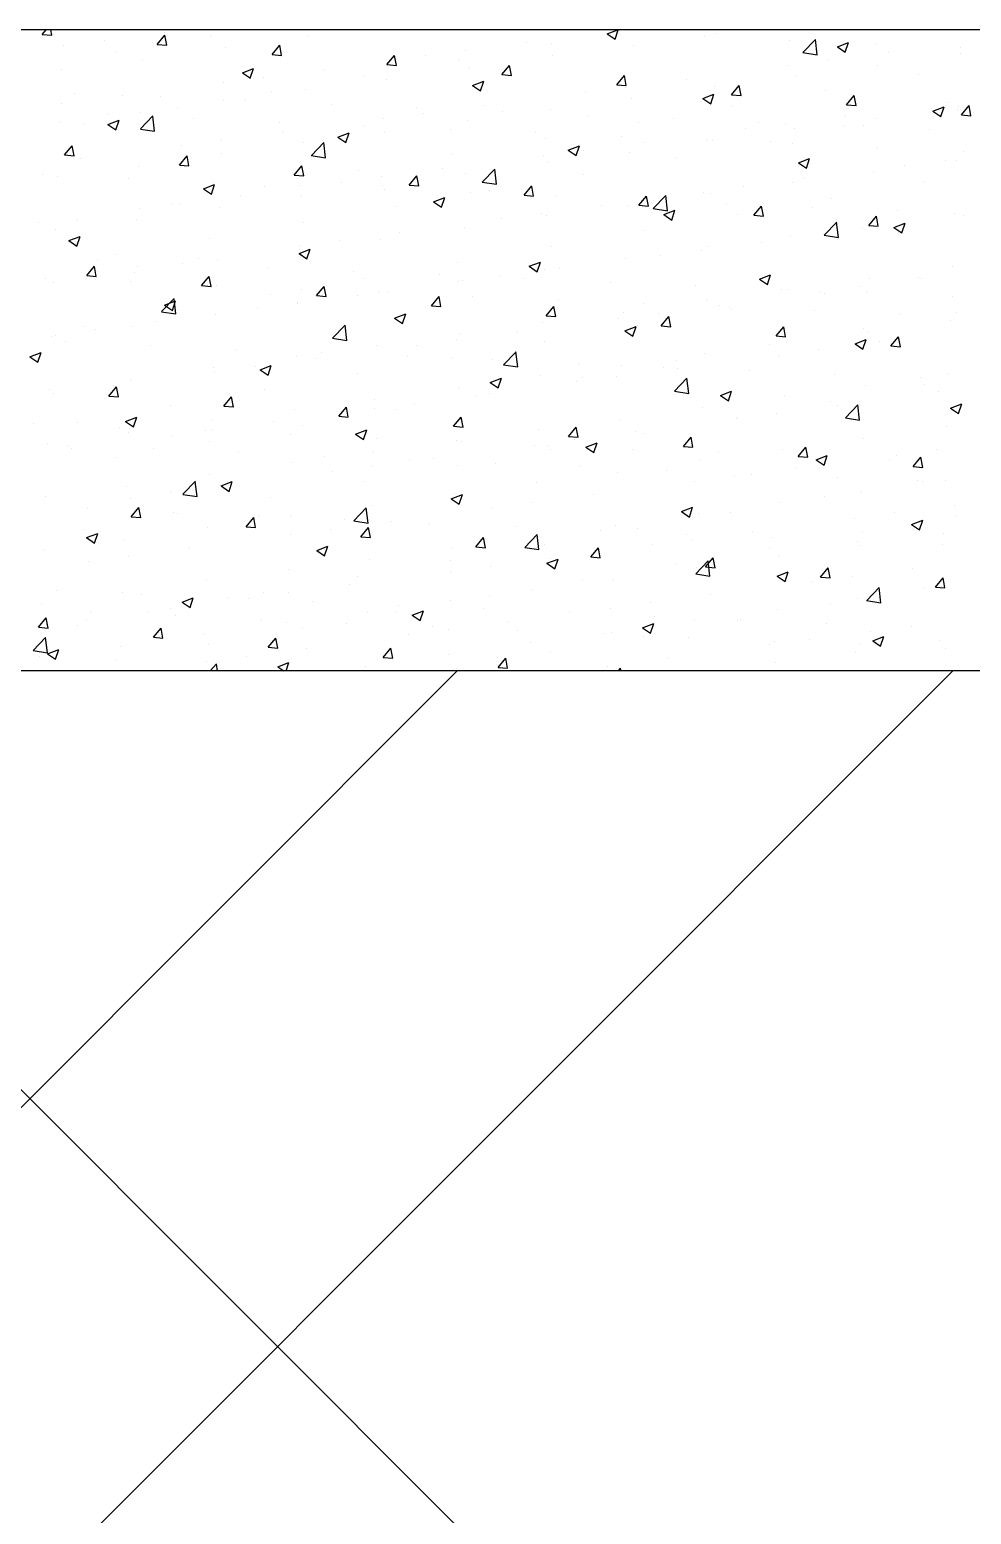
# Model space of a CAD drawing. Header units: millimetres. Extents: x 331487 to 517269, y 198509 to 399936.
# Drawn here: x 399583 to 400171, y 399010 to 399936 of the extents above; entities that cross this region are included whole.
import ezdxf

# ---------------------------------------------------------------- set-up
doc = ezdxf.new("R2010")
doc.units = ezdxf.units.MM
doc.header["$MEASUREMENT"] = 0
doc.linetypes.add('DASHED', pattern=[0.75, 0.5, -0.25])
doc.layers.add('9th_Sunk', color=251, linetype='DASHED', lineweight=5)
doc.layers.add('COLUMN', color=6, linetype='Continuous')

msp = doc.modelspace()

# ---------------------------------------------------------------- linework, layer by layer
at = {"layer": '9th_Sunk', "linetype": 'Continuous'}
for p, q in [((397727.18, 397104.15), (400159.51, 399536.48)), ((398191.22, 397877.55), (399850.15, 399536.48)), ((400047.37, 398805.62), (399316.52, 399536.48))]:
    msp.add_line(p, q, dxfattribs=at)
at = {"layer": 'COLUMN'}
for p, q in [((420345.71, 399936.48), (392220.13, 399936.48)), ((420350.13, 399536.48), (392620.13, 399536.48))]:
    msp.add_line(p, q, dxfattribs=at)
at = {"layer": 'COLUMN', "color": 2, "linetype": 'Continuous'}
for p, q in [((399591.1, 399933.54), (399593.57, 399936.48)), ((399591.1, 399933.54), (399597.08, 399933.02)), ((399597.08, 399933.01), (399596.44, 399936.48)), ((399629.66, 399929.8), (399629.66, 399929.8)), ((399662.83, 399927.27), (399667.65, 399933.01)), ((399667.53, 399934.79), (399667.53, 399934.79)), ((399668.8, 399926.74), (399667.65, 399933.01)), ((399695.97, 399933.02), (399695.97, 399933.02)), ((399756.84, 399932.55), (399756.84, 399932.55)), ((399943.78, 399933.88), (399950.54, 399936.48)), ((399943.78, 399933.88), (399948.75, 399930.53)), ((399948.75, 399930.52), (399950.74, 399936.48)), ((399951.08, 399934.33), (399951.08, 399934.33)), ((400004.46, 399932.08), (400004.46, 399932.08)), ((400011.87, 399934.1), (400011.87, 399934.1)), ((400057.84, 399929.82), (400057.84, 399929.82)), ((400066.03, 399922.29), (400073.82, 399930.41)), ((400074.89, 399920.88), (400073.79, 399930.38)), ((399604.63, 399926.5), (399604.63, 399926.5)), ((399637.65, 399923.01), (399637.65, 399923.01)), ((399662.83, 399927.27), (399668.81, 399926.74)), ((399705.5, 399925.51), (399705.5, 399925.51)), ((399734.56, 399920.99), (399739.38, 399926.74)), ((399734.56, 399920.99), (399740.53, 399920.47)), ((399740.53, 399920.46), (399739.37, 399926.73)), ((399806.28, 399914.72), (399811.1, 399920.46)), ((399812.26, 399914.19), (399811.1, 399920.46)), ((399830.44, 399920.26), (399830.44, 399920.26)), ((399855.48, 399923.55), (399855.48, 399923.55)), ((399893.35, 399928.54), (399893.35, 399928.54)), ((399909.12, 399928.05), (399909.12, 399928.05)), ((399909.42, 399920.2), (399909.42, 399920.2)), ((399959.93, 399926.6), (399959.93, 399926.6)), ((400066, 399922.26), (400074.89, 399920.88)), ((400087.49, 399925.87), (400094.49, 399928.56)), ((400087.49, 399925.87), (400092.46, 399922.52)), ((400092.46, 399922.52), (400094.49, 399928.56)), ((400111.22, 399927.57), (400111.22, 399927.57)), ((400119.17, 399922.29), (400119.17, 399922.29)), ((400164.45, 399921.75), (400164.45, 399921.75)), ((400164.6, 399925.31), (400164.6, 399925.31)), ((399603.05, 399911.61), (399603.05, 399911.61)), ((399653.56, 399918.01), (399653.56, 399918.01)), ((399716.04, 399909.64), (399723.04, 399912.32)), ((399721.01, 399906.28), (399723.04, 399912.32)), ((399767.29, 399911.94), (399767.29, 399911.94)), ((399806.28, 399914.72), (399812.26, 399914.19)), ((399850.8, 399918.04), (399850.8, 399918.04)), ((399858.08, 399913.16), (399858.08, 399913.16)), ((399878.01, 399908.44), (399882.83, 399914.19)), ((399883.98, 399907.91), (399882.83, 399914.18)), ((400056.26, 399914.01), (400056.26, 399914.01)), ((400081.3, 399917.3), (400081.3, 399917.3)), ((400112.51, 399914.25), (400112.51, 399914.25)), ((399704.38, 399903.66), (399704.38, 399903.66)), ((399716.04, 399909.64), (399721.02, 399906.28)), ((399729.42, 399906.95), (399729.42, 399906.95)), ((399792.48, 399908.03), (399792.48, 399908.03)), ((399806.14, 399905.66), (399806.14, 399905.66)), ((399859.75, 399901.63), (399866.76, 399904.32)), ((399859.75, 399901.63), (399864.73, 399898.27)), ((399864.73, 399898.27), (399866.75, 399904.31)), ((399878.01, 399908.44), (399883.99, 399907.92)), ((399949.73, 399902.17), (399954.55, 399907.91)), ((399949.73, 399902.17), (399955.71, 399901.64)), ((399955.71, 399901.64), (399954.55, 399907.91)), ((399993.11, 399905.69), (399993.11, 399905.69)), ((400021.46, 399895.89), (400026.28, 399901.64)), ((400027.43, 399895.36), (400026.28, 399901.63)), ((400062, 399907.85), (400062, 399907.85)), ((400138.26, 399908.43), (400138.26, 399908.43)), ((399611.31, 399896.77), (399611.31, 399896.77)), ((399641.23, 399895.34), (399641.23, 399895.34)), ((399664.69, 399894.51), (399664.69, 399894.51)), ((399704.28, 399892.22), (399704.28, 399892.22)), ((399718.07, 399892.25), (399718.07, 399892.25)), ((399734.16, 399898.02), (399734.16, 399898.02)), ((399755.63, 399899.26), (399755.63, 399899.26)), ((399930.2, 399897.41), (399930.2, 399897.41)), ((399955.23, 399900.71), (399955.23, 399900.71)), ((399958.72, 399893.31), (399958.72, 399893.31)), ((400003.47, 399893.62), (400010.47, 399896.31)), ((400003.47, 399893.62), (400008.44, 399890.26)), ((400008.44, 399890.26), (400010.47, 399896.31)), ((400010.65, 399900.81), (400010.65, 399900.81)), ((400021.46, 399895.89), (400027.44, 399895.37)), ((400079.94, 399898.42), (400079.94, 399898.42)), ((400093.19, 399889.61), (400098.01, 399895.36)), ((400099.16, 399889.09), (400098, 399895.35)), ((399603.35, 399890.36), (399603.35, 399890.36)), ((399632.39, 399883.33), (399632.39, 399883.33)), ((399652.35, 399884.72), (399652.35, 399884.72)), ((399652.39, 399874.54), (399660.18, 399882.65)), ((399661.26, 399873.12), (399660.15, 399882.62)), ((399675.84, 399888.01), (399675.84, 399888.01)), ((399771.45, 399890), (399771.45, 399890)), ((399824.84, 399887.74), (399824.84, 399887.74)), ((399829.17, 399884.11), (399829.17, 399884.11)), ((399867.04, 399889.1), (399867.04, 399889.1)), ((399878.22, 399885.49), (399878.22, 399885.49)), ((399908.21, 399886.91), (399908.21, 399886.91)), ((399931.6, 399883.23), (399931.6, 399883.23)), ((400021.62, 399888.41), (400021.62, 399888.41)), ((400092.86, 399882.85), (400092.86, 399882.85)), ((400093.19, 399889.61), (400099.16, 399889.09)), ((400147.18, 399885.61), (400154.18, 399888.3)), ((400147.18, 399885.61), (400152.16, 399882.25)), ((400152.15, 399882.25), (400154.18, 399888.3)), ((400156.02, 399891.16), (400156.02, 399891.16)), ((400162.22, 399886.47), (400162.22, 399886.47)), ((400163.23, 399888.46), (400163.23, 399888.46)), ((400164.91, 399883.34), (400169.73, 399889.08)), ((400164.91, 399883.34), (400170.89, 399882.82)), ((400170.89, 399882.81), (400169.73, 399889.08)), ((399601.84, 399878.32), (399601.84, 399878.32)), ((399617.52, 399878), (399617.52, 399878)), ((399632.02, 399877.38), (399639.02, 399880.07)), ((399632.02, 399877.38), (399636.99, 399874.03)), ((399636.99, 399874.03), (399639.02, 399880.07)), ((399652.36, 399874.5), (399661.26, 399873.12)), ((399685.78, 399881.08), (399685.78, 399881.08)), ((399739.16, 399878.82), (399739.16, 399878.82)), ((399792.54, 399876.57), (399792.54, 399876.57)), ((399804.14, 399880.81), (399804.14, 399880.81)), ((399845.92, 399874.31), (399845.92, 399874.31)), ((399856.86, 399879.87), (399856.86, 399879.87)), ((399963.31, 399878.4), (399963.31, 399878.4)), ((399984.98, 399880.98), (399984.98, 399880.98)), ((400029.96, 399874.57), (400029.96, 399874.57)), ((400038.37, 399878.72), (400038.37, 399878.72)), ((400054.99, 399877.86), (400054.99, 399877.86)), ((400060.78, 399874.56), (400060.78, 399874.56)), ((400091.75, 399876.47), (400091.75, 399876.47)), ((400103.9, 399876.46), (400103.9, 399876.46)), ((400111.29, 399880.96), (400111.29, 399880.96)), ((400145.13, 399874.21), (400145.13, 399874.21)), ((399604.98, 399858.32), (399609.8, 399864.07)), ((399610.95, 399857.79), (399609.8, 399864.06)), ((399678.08, 399864.22), (399678.08, 399864.22)), ((399703.11, 399867.51), (399703.11, 399867.51)), ((399740.98, 399872.5), (399740.98, 399872.5)), ((399754.41, 399865.97), (399754.41, 399865.97)), ((399759.12, 399857.98), (399766.91, 399866.1)), ((399767.98, 399856.57), (399766.88, 399866.07)), ((399775.73, 399869.37), (399782.73, 399872.06)), ((399775.73, 399869.37), (399780.71, 399866.02)), ((399780.7, 399866.02), (399782.73, 399872.06)), ((399804.92, 399872.37), (399804.92, 399872.37)), ((399899.3, 399872.06), (399899.3, 399872.06)), ((399904.99, 399868.39), (399904.99, 399868.39)), ((399919.45, 399861.37), (399926.45, 399864.05)), ((399924.42, 399858.01), (399926.44, 399864.05)), ((399952.69, 399869.8), (399952.69, 399869.8)), ((399966.8, 399866.25), (399966.8, 399866.25)), ((400006.07, 399867.54), (400006.07, 399867.54)), ((400009.44, 399867.52), (400009.44, 399867.52)), ((400045.59, 399866.45), (400045.59, 399866.45)), ((400059.45, 399865.29), (400059.45, 399865.29)), ((399604.98, 399858.32), (399610.96, 399857.8)), ((399614.92, 399855.9), (399614.92, 399855.9)), ((399676.7, 399852.05), (399681.53, 399857.79)), ((399682.68, 399851.52), (399681.52, 399857.79)), ((399703.07, 399858.93), (399703.07, 399858.93)), ((399759.09, 399857.95), (399767.98, 399856.57)), ((399846.67, 399858.38), (399846.67, 399858.38)), ((399903.89, 399857.97), (399903.89, 399857.97)), ((399919.45, 399861.37), (399924.42, 399858.01)), ((399928.93, 399861.27), (399928.93, 399861.27)), ((399957.5, 399860.02), (399957.5, 399860.02)), ((399987.27, 399856.44), (399987.27, 399856.44)), ((400063.16, 399853.36), (400070.16, 399856.04)), ((400068.13, 399850), (400070.16, 399856.04)), ((400112.83, 399863.03), (400112.83, 399863.03)), ((400154.74, 399855.02), (400154.74, 399855.02)), ((400162.02, 399855.17), (400162.02, 399855.17)), ((400166.22, 399860.78), (400166.22, 399860.78)), ((399591.41, 399845.93), (399591.41, 399845.93)), ((399651.13, 399851.43), (399651.13, 399851.43)), ((399676.7, 399852.05), (399682.68, 399851.52)), ((399748.43, 399845.77), (399753.25, 399851.52)), ((399748.43, 399845.77), (399754.41, 399845.25)), ((399754.41, 399845.24), (399753.25, 399851.51)), ((399788.35, 399848.37), (399788.35, 399848.37)), ((399840.74, 399849.65), (399840.74, 399849.65)), ((399855.65, 399846.58), (399855.65, 399846.58)), ((399865.84, 399841.43), (399873.63, 399849.55)), ((399874.7, 399840.02), (399873.6, 399849.52)), ((399906.99, 399853.62), (399906.99, 399853.62)), ((399928.95, 399846.43), (399928.95, 399846.43)), ((400063.16, 399853.36), (400068.13, 399850)), ((400110.08, 399847.67), (400110.08, 399847.67)), ((400129.71, 399851.72), (400129.71, 399851.72)), ((399600.62, 399845.03), (399600.62, 399845.03)), ((399644.8, 399843.68), (399644.8, 399843.68)), ((399691.71, 399837.12), (399698.71, 399839.81)), ((399691.71, 399837.12), (399696.68, 399833.77)), ((399696.68, 399833.77), (399698.71, 399839.81)), ((399698.18, 399841.42), (399698.18, 399841.42)), ((399730.03, 399838.36), (399730.03, 399838.36)), ((399751.56, 399839.17), (399751.56, 399839.17)), ((399777.83, 399841.37), (399777.83, 399841.37)), ((399802.86, 399844.67), (399802.86, 399844.67)), ((399803.71, 399839.08), (399803.71, 399839.08)), ((399804.94, 399836.91), (399804.94, 399836.91)), ((399820.16, 399839.5), (399824.98, 399845.24)), ((399820.16, 399839.5), (399826.13, 399838.97)), ((399826.13, 399838.97), (399824.98, 399845.24)), ((399865.81, 399841.4), (399874.7, 399840.02)), ((399870.63, 399836.42), (399870.63, 399836.42)), ((399891.88, 399833.22), (399896.7, 399838.97)), ((399897.86, 399832.69), (399896.7, 399838.96)), ((400028.68, 399838.42), (400028.68, 399838.42)), ((400059.57, 399841.27), (400059.57, 399841.27)), ((400066.56, 399843.41), (400066.56, 399843.41)), ((400142.1, 399841.47), (400142.1, 399841.47)), ((399671.71, 399828.35), (399671.71, 399828.35)), ((399676.8, 399828.07), (399676.8, 399828.07)), ((399714.68, 399833.06), (399714.68, 399833.06)), ((399753.2, 399832.68), (399753.2, 399832.68)), ((399835.42, 399829.11), (399842.43, 399831.8)), ((399835.42, 399829.11), (399840.4, 399825.76)), ((399840.39, 399825.76), (399842.42, 399831.8)), ((399858.32, 399834.66), (399858.32, 399834.66)), ((399891.88, 399833.22), (399897.86, 399832.7)), ((399911.71, 399832.4), (399911.71, 399832.4)), ((399963.61, 399826.95), (399968.43, 399832.69)), ((399963.61, 399826.95), (399969.59, 399826.42)), ((399965.09, 399830.15), (399965.09, 399830.15)), ((399969.58, 399826.42), (399968.43, 399832.69)), ((399972.57, 399824.88), (399980.36, 399833)), ((399981.43, 399823.47), (399980.32, 399832.97)), ((400003.65, 399835.12), (400003.65, 399835.12)), ((400008.22, 399834.23), (400008.22, 399834.23)), ((400018.47, 399827.89), (400018.47, 399827.89)), ((400083.78, 399831.46), (400083.78, 399831.46)), ((399613.39, 399818.34), (399613.39, 399818.34)), ((399649.91, 399818.14), (399649.91, 399818.14)), ((399651.77, 399824.78), (399651.77, 399824.78)), ((399701.85, 399825.64), (399701.85, 399825.64)), ((399812.31, 399826.41), (399812.31, 399826.41)), ((399877.59, 399818.53), (399877.59, 399818.53)), ((399902.62, 399821.82), (399902.62, 399821.82)), ((399905.77, 399820.33), (399905.77, 399820.33)), ((399940.49, 399826.81), (399940.49, 399826.81)), ((399956.28, 399826.73), (399956.28, 399826.73)), ((399972.53, 399824.85), (399981.43, 399823.47)), ((399979.14, 399821.1), (399986.14, 399823.79)), ((399979.14, 399821.1), (399984.11, 399817.75)), ((399984.11, 399817.75), (399986.13, 399823.79)), ((400025.46, 399821.45), (400025.46, 399821.45)), ((400035.33, 399820.67), (400040.16, 399826.42)), ((400035.34, 399820.67), (400041.31, 399820.15)), ((400041.31, 399820.14), (400040.15, 399826.41)), ((400071.85, 399825.63), (400071.85, 399825.63)), ((400107.06, 399814.4), (400111.88, 399820.14)), ((400113.04, 399813.87), (400111.88, 399820.14)), ((400125.24, 399823.38), (400125.24, 399823.38)), ((400160.8, 399821.88), (400160.8, 399821.88)), ((400166.31, 399820.56), (400166.31, 399820.56)), ((399588.61, 399816.46), (399588.61, 399816.46)), ((399599.4, 399811.74), (399599.4, 399811.74)), ((399753.99, 399816.4), (399753.99, 399816.4)), ((399814.43, 399810.21), (399814.43, 399810.21)), ((399854.43, 399813.29), (399854.43, 399813.29)), ((399967.14, 399811.44), (399967.14, 399811.44)), ((400079.29, 399808.33), (400087.08, 399816.45)), ((400088.15, 399806.92), (400087.05, 399816.41)), ((400103.4, 399812.28), (400103.4, 399812.28)), ((400107.06, 399814.4), (400113.04, 399813.87)), ((400108.86, 399814.38), (400108.86, 399814.38)), ((400122.85, 399813.1), (400129.85, 399815.78)), ((400122.85, 399813.1), (400127.82, 399809.74)), ((400127.82, 399809.74), (400129.85, 399815.78)), ((400128.44, 399815.58), (400128.44, 399815.58)), ((399607.69, 399804.87), (399614.69, 399807.56)), ((399607.69, 399804.87), (399612.66, 399801.51)), ((399612.66, 399801.51), (399614.69, 399807.55)), ((399695.67, 399806.39), (399695.67, 399806.39)), ((399751.4, 399796.86), (399758.4, 399799.55)), ((399751.52, 399801.93), (399751.52, 399801.93)), ((399751.98, 399799.39), (399751.98, 399799.39)), ((399756.37, 399793.5), (399758.4, 399799.55)), ((399776.56, 399805.23), (399776.56, 399805.23)), ((399802.49, 399805.79), (399802.49, 399805.79)), ((399908.82, 399801.43), (399908.82, 399801.43)), ((400007.01, 399800.94), (400007.01, 399800.94)), ((400040.25, 399803.97), (400040.25, 399803.97)), ((400058.35, 399807.98), (400058.35, 399807.98)), ((400079.26, 399808.3), (400088.15, 399806.92)), ((399625.32, 399792.58), (399625.32, 399792.58)), ((399637.36, 399796.38), (399637.36, 399796.38)), ((399678.7, 399790.32), (399678.7, 399790.32)), ((399688.37, 399793.62), (399688.37, 399793.62)), ((399700.64, 399792.35), (399700.64, 399792.35)), ((399751.4, 399796.86), (399756.38, 399793.5)), ((399850.5, 399791.41), (399850.5, 399791.41)), ((399895.11, 399788.85), (399902.12, 399791.54)), ((399900.08, 399785.49), (399902.11, 399791.54)), ((399955.07, 399793.44), (399955.07, 399793.44)), ((399977.34, 399795.68), (399977.34, 399795.68)), ((400002.38, 399798.98), (400002.38, 399798.98)), ((399593.02, 399781.4), (399593.02, 399781.4)), ((399618.85, 399783.1), (399623.67, 399788.85)), ((399618.85, 399783.1), (399624.83, 399782.58)), ((399624.83, 399782.57), (399623.67, 399788.84)), ((399625.46, 399785.34), (399625.46, 399785.34)), ((399648.7, 399784.85), (399648.7, 399784.85)), ((399650.5, 399788.63), (399650.5, 399788.63)), ((399690.58, 399776.83), (399695.4, 399782.57)), ((399696.56, 399776.3), (399695.4, 399782.57)), ((399732.09, 399788.07), (399732.09, 399788.07)), ((399785.47, 399785.81), (399785.47, 399785.81)), ((399792.18, 399781.4), (399792.18, 399781.4)), ((399838.85, 399783.56), (399838.85, 399783.56)), ((399876.31, 399782.38), (399876.31, 399782.38)), ((399892.23, 399781.3), (399892.23, 399781.3)), ((399895.11, 399788.85), (399900.09, 399785.5)), ((399904.56, 399787.04), (399904.56, 399787.04)), ((399914.19, 399787.37), (399914.19, 399787.37)), ((400038.83, 399780.84), (400045.83, 399783.53)), ((400038.83, 399780.84), (400043.8, 399777.49)), ((400043.8, 399777.49), (400045.83, 399783.53)), ((400107.65, 399781.1), (400107.65, 399781.1)), ((400137.97, 399781.8), (400137.97, 399781.8)), ((400140, 399781.12), (400140, 399781.12)), ((400159.58, 399788.59), (400159.58, 399788.59)), ((399598.19, 399778.45), (399598.19, 399778.45)), ((399646.41, 399779.15), (399646.41, 399779.15)), ((399690.58, 399776.83), (399696.56, 399776.3)), ((399699.79, 399776.89), (399699.79, 399776.89)), ((399733.86, 399771.39), (399733.86, 399771.39)), ((399753.17, 399774.64), (399753.17, 399774.64)), ((399762.31, 399770.55), (399767.13, 399776.3)), ((399768.28, 399770.02), (399767.12, 399776.29)), ((399801.28, 399772.5), (399801.28, 399772.5)), ((399806.55, 399772.38), (399806.55, 399772.38)), ((399851.28, 399779.09), (399851.28, 399779.09)), ((399853.21, 399780), (399853.21, 399780)), ((399945.62, 399779.05), (399945.62, 399779.05)), ((399999, 399776.79), (399999, 399776.79)), ((400052.38, 399774.54), (400052.38, 399774.54)), ((400057.13, 399774.69), (400057.13, 399774.69)), ((400077.1, 399772.84), (400077.1, 399772.84)), ((400079.65, 399771.79), (400079.65, 399771.79)), ((400102.13, 399776.13), (400102.13, 399776.13)), ((400105.76, 399772.28), (400105.76, 399772.28)), ((399665.65, 399760.57), (399673.44, 399768.69)), ((399667.38, 399764.61), (399674.38, 399767.29)), ((399667.38, 399764.61), (399672.35, 399761.25)), ((399672.35, 399761.25), (399674.38, 399767.29)), ((399674.51, 399759.16), (399673.41, 399768.66)), ((399725.22, 399762.49), (399725.22, 399762.49)), ((399750.25, 399765.79), (399750.25, 399765.79)), ((399750.76, 399766.1), (399750.76, 399766.1)), ((399762.31, 399770.55), (399768.28, 399770.03)), ((399788.12, 399770.77), (399788.12, 399770.77)), ((399834.03, 399764.28), (399838.85, 399770.02)), ((399834.03, 399764.28), (399840.01, 399763.75)), ((399840.01, 399763.75), (399838.85, 399770.02)), ((399859.94, 399770.12), (399859.94, 399770.12)), ((399905.76, 399758), (399910.58, 399763.75)), ((399911.73, 399757.47), (399910.58, 399763.74)), ((399913.32, 399767.87), (399913.32, 399767.87)), ((399966.7, 399765.61), (399966.7, 399765.61)), ((400005.79, 399767.65), (400005.79, 399767.65)), ((400013.94, 399764.52), (400013.94, 399764.52)), ((400020.08, 399763.36), (400020.08, 399763.36)), ((400159.14, 399770.02), (400159.14, 399770.02)), ((399662.06, 399754.18), (399662.06, 399754.18)), ((399665.62, 399760.54), (399674.51, 399759.16)), ((399675.55, 399761.38), (399675.55, 399761.38)), ((399699.42, 399759.06), (399699.42, 399759.06)), ((399811.09, 399756.6), (399818.09, 399759.29)), ((399811.09, 399756.6), (399816.07, 399753.24)), ((399816.06, 399753.24), (399818.09, 399759.28)), ((399903.34, 399753.75), (399903.34, 399753.75)), ((399905.76, 399758), (399911.74, 399757.48)), ((399951.03, 399756.24), (399951.03, 399756.24)), ((399953.85, 399760.15), (399953.85, 399760.15)), ((399976.07, 399759.54), (399976.07, 399759.54)), ((399977.48, 399751.73), (399982.3, 399757.47)), ((399983.46, 399751.2), (399982.3, 399757.47)), ((400021.33, 399761.78), (400021.33, 399761.78)), ((400073.46, 399761.1), (400073.46, 399761.1)), ((400126.85, 399758.85), (400126.85, 399758.85)), ((400158.37, 399755.3), (400158.37, 399755.3)), ((400161.93, 399759.84), (400161.93, 399759.84)), ((399596.97, 399745.16), (399596.97, 399745.16)), ((399599.15, 399745.89), (399599.15, 399745.89)), ((399617.23, 399751.37), (399617.23, 399751.37)), ((399624.19, 399749.19), (399624.19, 399749.19)), ((399647.48, 399751.56), (399647.48, 399751.56)), ((399772.34, 399743.99), (399781.24, 399742.61)), ((399772.38, 399744.02), (399780.17, 399752.14)), ((399781.24, 399742.61), (399780.13, 399752.11)), ((399852, 399746.71), (399852, 399746.71)), ((399887.88, 399747.93), (399887.88, 399747.93)), ((399954.8, 399748.59), (399961.81, 399751.28)), ((399954.8, 399748.59), (399959.78, 399745.23)), ((399959.78, 399745.23), (399961.8, 399751.28)), ((399963.01, 399751.77), (399963.01, 399751.77)), ((399977.48, 399751.73), (399983.46, 399751.2)), ((400049.21, 399745.45), (400054.03, 399751.2)), ((400049.21, 399745.45), (400055.19, 399744.93)), ((400055.19, 399744.92), (400054.03, 399751.19)), ((400103.61, 399749.83), (400103.61, 399749.83)), ((400106.43, 399747.81), (400106.43, 399747.81)), ((400120.94, 399739.18), (400125.76, 399744.92)), ((400126.91, 399738.65), (400125.75, 399744.92)), ((399583.36, 399732.35), (399590.36, 399735.04)), ((399588.33, 399729), (399590.36, 399735.04)), ((399605.43, 399741.75), (399605.43, 399741.75)), ((399658.81, 399739.49), (399658.81, 399739.49)), ((399712.19, 399737.24), (399712.19, 399737.24)), ((399765.57, 399734.98), (399765.57, 399734.98)), ((399800.06, 399739.21), (399800.06, 399739.21)), ((399824.97, 399739.65), (399824.97, 399739.65)), ((399850.01, 399742.94), (399850.01, 399742.94)), ((399879.1, 399727.47), (399886.89, 399735.59)), ((399887.96, 399726.06), (399886.86, 399735.55)), ((399904.69, 399741.76), (399904.69, 399741.76)), ((400004.57, 399734.36), (400004.57, 399734.36)), ((400045.29, 399739.82), (400045.29, 399739.82)), ((400055.92, 399741.4), (400055.92, 399741.4)), ((400075.82, 399736.69), (400075.82, 399736.69)), ((400098.52, 399740.58), (400105.52, 399743.27)), ((400098.52, 399740.58), (400103.49, 399737.22)), ((400103.49, 399737.22), (400105.52, 399743.27)), ((400113.7, 399741.68), (400113.7, 399741.68)), ((400120.94, 399739.18), (400126.91, 399738.65)), ((399583.36, 399732.35), (399588.33, 399729)), ((399698.2, 399725.77), (399698.2, 399725.77)), ((399723.94, 399726.35), (399723.94, 399726.35)), ((399727.07, 399724.34), (399734.07, 399727.03)), ((399732.04, 399720.99), (399734.07, 399727.03)), ((399749.55, 399732.81), (399749.55, 399732.81)), ((399761.82, 399731.33), (399761.82, 399731.33)), ((399818.96, 399732.73), (399818.96, 399732.73)), ((399846.37, 399731.75), (399846.37, 399731.75)), ((399872.34, 399730.47), (399872.34, 399730.47)), ((399879.07, 399727.44), (399887.96, 399726.06)), ((399925.72, 399728.22), (399925.72, 399728.22)), ((399952.64, 399726.87), (399952.64, 399726.87)), ((399979.1, 399725.96), (399979.1, 399725.96)), ((399986.97, 399729.81), (399986.97, 399729.81)), ((399987.63, 399725.08), (399987.63, 399725.08)), ((400050.79, 399733.4), (400050.79, 399733.4)), ((399646.27, 399718.27), (399646.27, 399718.27)), ((399698.91, 399723.05), (399698.91, 399723.05)), ((399727.07, 399724.34), (399732.04, 399720.99)), ((399788.05, 399721.74), (399788.05, 399721.74)), ((399870.78, 399716.34), (399877.78, 399719.02)), ((399870.78, 399716.34), (399875.76, 399712.98)), ((399875.75, 399712.98), (399877.78, 399719.02)), ((399902.13, 399720.46), (399902.13, 399720.46)), ((399924.73, 399716.8), (399924.73, 399716.8)), ((399928.65, 399719.8), (399928.65, 399719.8)), ((399949.76, 399720.1), (399949.76, 399720.1)), ((399985.82, 399710.92), (399993.61, 399719.03)), ((399994.69, 399709.5), (399993.58, 399719)), ((400032.48, 399723.7), (400032.48, 399723.7)), ((400085.87, 399721.45), (400085.87, 399721.45)), ((400139.25, 399719.19), (400139.25, 399719.19)), ((400157.15, 399722.01), (400157.15, 399722.01)), ((399595.76, 399711.87), (399595.76, 399711.87)), ((399597.88, 399709.75), (399597.88, 399709.75)), ((399632.73, 399707.88), (399637.55, 399713.63)), ((399632.73, 399707.88), (399638.71, 399707.36)), ((399635.75, 399714.73), (399635.75, 399714.73)), ((399638.7, 399707.36), (399637.55, 399713.62)), ((399704.46, 399701.61), (399709.28, 399707.35)), ((399710.43, 399701.08), (399709.27, 399707.35)), ((399729.74, 399711.73), (399729.74, 399711.73)), ((399850.78, 399713.42), (399850.78, 399713.42)), ((399861.57, 399708.49), (399861.57, 399708.49)), ((399870.33, 399709.79), (399870.33, 399709.79)), ((399985.79, 399710.88), (399994.69, 399709.5)), ((400014.5, 399708.33), (400021.5, 399711.01)), ((400014.5, 399708.33), (400019.47, 399704.97)), ((400019.47, 399704.97), (400021.49, 399711.01)), ((400054.7, 399708.11), (400054.7, 399708.11)), ((400105.21, 399714.52), (400105.21, 399714.52)), ((400141.8, 399714.84), (400141.8, 399714.84)), ((400150.54, 399710.55), (400150.54, 399710.55)), ((399671.42, 399701.72), (399671.42, 399701.72)), ((399704.46, 399701.61), (399710.43, 399701.09)), ((399748.33, 399699.52), (399748.33, 399699.52)), ((399776.18, 399695.33), (399781, 399701.08)), ((399782.16, 399694.8), (399781, 399701.07)), ((399798.67, 399700.2), (399798.67, 399700.2)), ((399798.84, 399705.92), (399798.84, 399705.92)), ((399812.02, 399699.78), (399812.02, 399699.78)), ((399823.7, 399703.5), (399823.7, 399703.5)), ((400003.36, 399701.07), (400003.36, 399701.07)), ((400049.52, 399697.25), (400049.52, 399697.25)), ((400083.48, 399704.83), (400083.48, 399704.83)), ((400087.39, 399702.24), (400087.39, 399702.24)), ((400092.55, 399694.37), (400100.34, 399702.48)), ((400101.41, 399692.95), (400100.31, 399702.45)), ((400158.21, 399700.32), (400165.21, 399703.01)), ((400158.21, 399700.32), (400163.18, 399696.96)), ((400163.18, 399696.96), (400165.21, 399703)), ((399585.95, 399690.65), (399585.95, 399690.65)), ((399613.1, 399691.71), (399613.1, 399691.71)), ((399639.34, 399688.39), (399639.34, 399688.39)), ((399643.05, 399692.09), (399650.05, 399694.78)), ((399643.05, 399692.09), (399648.02, 399688.74)), ((399648.02, 399688.74), (399650.05, 399694.78)), ((399696.99, 399692.48), (399696.99, 399692.48)), ((399735.51, 399691.89), (399735.51, 399691.89)), ((399753.7, 399689.77), (399753.7, 399689.77)), ((399776.18, 399695.33), (399782.16, 399694.81)), ((399847.91, 399689.06), (399852.73, 399694.8)), ((399847.91, 399689.06), (399853.88, 399688.54)), ((399853.88, 399688.53), (399852.73, 399694.8)), ((399919.63, 399682.78), (399924.45, 399688.53)), ((399925.61, 399682.25), (399924.45, 399688.52)), ((399951.42, 399693.58), (399951.42, 399693.58)), ((400024.48, 399693.96), (400024.48, 399693.96)), ((400025.16, 399694.82), (400025.16, 399694.82)), ((400092.52, 399694.33), (400101.41, 399692.95)), ((400155.94, 399688.72), (400155.94, 399688.72)), ((399645.05, 399684.98), (399645.05, 399684.98)), ((399672.6, 399683.61), (399672.6, 399683.61)), ((399692.72, 399686.14), (399692.72, 399686.14)), ((399695.38, 399679.76), (399695.38, 399679.76)), ((399697.64, 399686.9), (399697.64, 399686.9)), ((399746.1, 399683.88), (399746.1, 399683.88)), ((399786.76, 399684.08), (399793.76, 399686.77)), ((399786.76, 399684.08), (399791.73, 399680.73)), ((399791.73, 399680.73), (399793.76, 399686.77)), ((399799.48, 399681.63), (399799.48, 399681.63)), ((399849.57, 399680.13), (399849.57, 399680.13)), ((399852.86, 399679.37), (399852.86, 399679.37)), ((399900.91, 399687.17), (399900.91, 399687.17)), ((399919.63, 399682.78), (399925.61, 399682.26)), ((399923.45, 399680.66), (399923.45, 399680.66)), ((399930.47, 399676.07), (399937.47, 399678.76)), ((399935.44, 399672.72), (399937.47, 399678.76)), ((399961.33, 399685.64), (399961.33, 399685.64)), ((399966.84, 399684.81), (399966.84, 399684.81)), ((399991.36, 399676.51), (399996.18, 399682.25)), ((399997.33, 399675.98), (399996.18, 399682.25)), ((400104, 399681.23), (400104, 399681.23)), ((399594.54, 399678.58), (399594.54, 399678.58)), ((399607.04, 399677.22), (399607.04, 399677.22)), ((399609.45, 399675.29), (399609.45, 399675.29)), ((399637.06, 399669.75), (399637.06, 399669.75)), ((399660.42, 399674.96), (399660.42, 399674.96)), ((399713.8, 399672.71), (399713.8, 399672.71)), ((399767.18, 399670.45), (399767.18, 399670.45)), ((399797.63, 399672.64), (399797.63, 399672.64)), ((399898.42, 399677.36), (399898.42, 399677.36)), ((399906.25, 399677.12), (399906.25, 399677.12)), ((399908.53, 399674.8), (399908.53, 399674.8)), ((399930.47, 399676.07), (399935.45, 399672.72)), ((399959.63, 399674.86), (399959.63, 399674.86)), ((399991.36, 399676.51), (399997.34, 399675.98)), ((400013.01, 399672.61), (400013.01, 399672.61)), ((400053.49, 399674.83), (400053.49, 399674.83)), ((400063.09, 399670.23), (400067.91, 399675.98)), ((400063.09, 399670.23), (400069.06, 399669.71)), ((400066.39, 399670.35), (400066.39, 399670.35)), ((400069.06, 399669.7), (400067.9, 399675.97)), ((400074.19, 399668.07), (400081.19, 399670.75)), ((400079.16, 399664.71), (400081.18, 399670.75)), ((400124.24, 399671.11), (400124.24, 399671.11)), ((400134.81, 399663.96), (400139.63, 399669.7)), ((400140.79, 399663.43), (400139.63, 399669.7)), ((400149.27, 399674.41), (400149.27, 399674.41)), ((399747.12, 399666.23), (399747.12, 399666.23)), ((399772.36, 399660.76), (399772.36, 399660.76)), ((399797.39, 399664.06), (399797.39, 399664.06)), ((399820.57, 399668.19), (399820.57, 399668.19)), ((399835.27, 399669.05), (399835.27, 399669.05)), ((399850.21, 399664.79), (399850.21, 399664.79)), ((399873.95, 399665.94), (399873.95, 399665.94)), ((399927.33, 399663.68), (399927.33, 399663.68)), ((399950.2, 399660.29), (399950.2, 399660.29)), ((399980.71, 399661.43), (399980.71, 399661.43)), ((400002.14, 399667.78), (400002.14, 399667.78)), ((400061.08, 399662.8), (400061.08, 399662.8)), ((400074.19, 399668.07), (400079.16, 399664.71)), ((400119.78, 399668.09), (400119.78, 399668.09)), ((400134.81, 399663.96), (400140.79, 399663.43)), ((399643.83, 399651.69), (399643.83, 399651.69)), ((399678.91, 399646.61), (399686.7, 399654.73)), ((399687.77, 399645.2), (399686.67, 399654.69)), ((399695.77, 399659.19), (399695.77, 399659.19)), ((399702.74, 399651.83), (399709.74, 399654.52)), ((399702.74, 399651.83), (399707.71, 399648.47)), ((399707.71, 399648.47), (399709.74, 399654.52)), ((399709.2, 399652.45), (399709.2, 399652.45)), ((399791.89, 399654.78), (399791.89, 399654.78)), ((399899.69, 399653.88), (399899.69, 399653.88)), ((399998.18, 399654.52), (399998.18, 399654.52)), ((400023.21, 399657.81), (400023.21, 399657.81)), ((400034.1, 399659.17), (400034.1, 399659.17)), ((400087.48, 399656.92), (400087.48, 399656.92)), ((400137.67, 399655.17), (400137.67, 399655.17)), ((400140.86, 399654.66), (400140.86, 399654.66)), ((400154.72, 399655.44), (400154.72, 399655.44)), ((399593.32, 399645.29), (399593.32, 399645.29)), ((399646.3, 399644.17), (399646.3, 399644.17)), ((399671.33, 399647.46), (399671.33, 399647.46)), ((399678.88, 399646.58), (399687.77, 399645.2)), ((399733.57, 399644.76), (399733.57, 399644.76)), ((399846.45, 399643.82), (399853.45, 399646.51)), ((399846.45, 399643.82), (399851.43, 399640.47)), ((399848.35, 399646.84), (399848.35, 399646.84)), ((399851.42, 399640.46), (399853.45, 399646.51)), ((399935.02, 399646.2), (399935.02, 399646.2)), ((400079.35, 399645.16), (400079.35, 399645.16)), ((400102.78, 399647.94), (400102.78, 399647.94)), ((399619.44, 399637.56), (399619.44, 399637.56)), ((399646.6, 399632.66), (399651.43, 399638.41)), ((399646.6, 399632.66), (399652.58, 399632.14)), ((399652.58, 399632.14), (399651.42, 399638.4)), ((399672.82, 399635.31), (399672.82, 399635.31)), ((399675.25, 399634.75), (399675.25, 399634.75)), ((399726.2, 399633.05), (399726.2, 399633.05)), ((399745.9, 399632.94), (399745.9, 399632.94)), ((399785.63, 399630.06), (399793.42, 399638.17)), ((399794.5, 399628.64), (399793.39, 399638.14)), ((399796.41, 399639.35), (399796.41, 399639.35)), ((399872.11, 399637.92), (399872.11, 399637.92)), ((399897.15, 399641.21), (399897.15, 399641.21)), ((399990.16, 399635.81), (399997.17, 399638.5)), ((399990.16, 399635.81), (399995.14, 399632.46)), ((399995.13, 399632.46), (399997.16, 399638.5)), ((400000.93, 399634.49), (400000.93, 399634.49)), ((400021.03, 399635.15), (400021.03, 399635.15)), ((400052.27, 399641.54), (400052.27, 399641.54)), ((400122.96, 399634.97), (400122.96, 399634.97)), ((400160.84, 399639.95), (400160.84, 399639.95)), ((400161.63, 399633.22), (400161.63, 399633.22)), ((399616.93, 399624.74), (399616.93, 399624.74)), ((399694.56, 399625.9), (399694.56, 399625.9)), ((399718.33, 399626.39), (399723.15, 399632.13)), ((399718.33, 399626.39), (399724.31, 399625.87)), ((399724.31, 399625.86), (399723.15, 399632.13)), ((399771.09, 399624.62), (399771.09, 399624.62)), ((399779.59, 399630.8), (399779.59, 399630.8)), ((399785.6, 399630.02), (399794.5, 399628.64)), ((399790.06, 399620.11), (399794.88, 399625.86)), ((399796.03, 399619.59), (399794.88, 399625.85)), ((399808.96, 399629.6), (399808.96, 399629.6)), ((399832.97, 399628.54), (399832.97, 399628.54)), ((399886.35, 399626.29), (399886.35, 399626.29)), ((399939.73, 399624.03), (399939.73, 399624.03)), ((399948.99, 399627), (399948.99, 399627)), ((399962.72, 399625.14), (399962.72, 399625.14)), ((400034.78, 399623.36), (400034.78, 399623.36)), ((400097.93, 399631.67), (400097.93, 399631.67)), ((400103.31, 399623.2), (400103.31, 399623.2)), ((400133.88, 399627.8), (400140.88, 399630.49)), ((400133.88, 399627.8), (400138.85, 399624.45)), ((400138.85, 399624.45), (400140.88, 399630.49)), ((399618.72, 399619.58), (399625.72, 399622.26)), ((399618.72, 399619.58), (399623.69, 399616.22)), ((399623.69, 399616.22), (399625.71, 399622.26)), ((399642.62, 399618.41), (399642.62, 399618.41)), ((399746.05, 399621.32), (399746.05, 399621.32)), ((399762.43, 399611.57), (399769.43, 399614.26)), ((399767.4, 399608.21), (399769.43, 399614.25)), ((399790.06, 399620.11), (399796.03, 399619.59)), ((399861.78, 399613.84), (399866.6, 399619.58)), ((399861.78, 399613.84), (399867.76, 399613.32)), ((399867.76, 399613.31), (399866.6, 399619.58)), ((399892.36, 399613.51), (399900.15, 399621.62)), ((399898.48, 399620.6), (399898.48, 399620.6)), ((399901.22, 399612.09), (399900.12, 399621.59)), ((399904.4, 399615.13), (399904.4, 399615.13)), ((399971.87, 399615.07), (399971.87, 399615.07)), ((399993.12, 399621.77), (399993.12, 399621.77)), ((399996.9, 399618.37), (399996.9, 399618.37)), ((400046.5, 399619.52), (400046.5, 399619.52)), ((400099.88, 399617.26), (400099.88, 399617.26)), ((400101.57, 399614.65), (400101.57, 399614.65)), ((400153.26, 399615.01), (400153.26, 399615.01)), ((400153.5, 399622.15), (400153.5, 399622.15)), ((399592.11, 399612), (399592.11, 399612)), ((399619.99, 399604.73), (399619.99, 399604.73)), ((399645.02, 399608.02), (399645.02, 399608.02)), ((399682.9, 399613.01), (399682.9, 399613.01)), ((399762.43, 399611.57), (399767.4, 399608.21)), ((399795.2, 399606.06), (399795.2, 399606.06)), ((399846.08, 399605.12), (399846.08, 399605.12)), ((399847.13, 399613.55), (399847.13, 399613.55)), ((399892.33, 399613.47), (399901.22, 399612.09)), ((399906.14, 399603.56), (399913.14, 399606.25)), ((399908.71, 399606.76), (399908.71, 399606.76)), ((399911.11, 399600.2), (399913.14, 399606.25)), ((399933.51, 399607.56), (399938.33, 399613.31)), ((399933.51, 399607.56), (399939.49, 399607.04)), ((399939.48, 399607.04), (399938.33, 399613.3)), ((399999.08, 399596.95), (400006.87, 399605.07)), ((400005.23, 399601.29), (400010.06, 399607.03)), ((400007.94, 399595.54), (400006.84, 399605.04)), ((400011.21, 399600.76), (400010.05, 399607.03)), ((400045, 399613.19), (400045, 399613.19)), ((400051.05, 399608.25), (400051.05, 399608.25)), ((399744.68, 399599.65), (399744.68, 399599.65)), ((399845.81, 399598.48), (399845.81, 399598.48)), ((399870.84, 399601.77), (399870.84, 399601.77)), ((399906.14, 399603.56), (399911.12, 399600.2)), ((399986.68, 399603.18), (399986.68, 399603.18)), ((399999.05, 399596.92), (400007.94, 399595.54)), ((399999.71, 399601.21), (399999.71, 399601.21)), ((400005.23, 399601.29), (400011.21, 399600.77)), ((400049.85, 399595.55), (400056.86, 399598.24)), ((400049.85, 399595.55), (400054.83, 399592.19)), ((400054.83, 399592.19), (400056.85, 399598.24)), ((400076.96, 399595.01), (400081.78, 399600.76)), ((400082.94, 399594.48), (400081.78, 399600.75)), ((400096.66, 399595.52), (400096.66, 399595.52)), ((400134.53, 399600.51), (400134.53, 399600.51)), ((399599.97, 399586.46), (399599.97, 399586.46)), ((399693.34, 399592.61), (399693.34, 399592.61)), ((399782.65, 399590.16), (399782.65, 399590.16)), ((399787.76, 399595.11), (399787.76, 399595.11)), ((399897.26, 399587.31), (399897.26, 399587.31)), ((399928.36, 399593.17), (399928.36, 399593.17)), ((399947.77, 399593.71), (399947.77, 399593.71)), ((400071.62, 399592.23), (400071.62, 399592.23)), ((400076.96, 399595.01), (400082.94, 399594.49)), ((400105.81, 399580.4), (400113.6, 399588.52)), ((400114.67, 399578.99), (400113.56, 399588.49)), ((400141.51, 399588.21), (400141.51, 399588.21)), ((400148.69, 399588.74), (400153.51, 399594.48)), ((400148.69, 399588.74), (400154.66, 399588.22)), ((400152.29, 399588.86), (400152.29, 399588.86)), ((400154.66, 399588.21), (400153.51, 399594.48)), ((399590.89, 399578.71), (399590.89, 399578.71)), ((399641.4, 399585.12), (399641.4, 399585.12)), ((399653.35, 399584.21), (399653.35, 399584.21)), ((399678.41, 399579.31), (399685.41, 399582)), ((399678.41, 399579.31), (399683.38, 399575.96)), ((399683.38, 399575.96), (399685.4, 399582)), ((399706.73, 399581.95), (399706.73, 399581.95)), ((399719.74, 399581.88), (399719.74, 399581.88)), ((399729.44, 399585.1), (399729.44, 399585.1)), ((399744.78, 399585.18), (399744.78, 399585.18)), ((399760.11, 399579.7), (399760.11, 399579.7)), ((399813.5, 399577.44), (399813.5, 399577.44)), ((399845.92, 399580.26), (399845.92, 399580.26)), ((399870.04, 399583.16), (399870.04, 399583.16)), ((399970.6, 399578.93), (399970.6, 399578.93)), ((400008.47, 399583.91), (400008.47, 399583.91)), ((400083.19, 399578.2), (400083.19, 399578.2)), ((400100.35, 399581.36), (400100.35, 399581.36)), ((400105.77, 399580.37), (400114.67, 399578.99)), ((399588.75, 399563.72), (399593.57, 399569.47)), ((399594.73, 399563.19), (399593.57, 399569.46)), ((399618.72, 399568.58), (399618.72, 399568.58)), ((399621.05, 399573.03), (399621.05, 399573.03)), ((399656.59, 399573.57), (399656.59, 399573.57)), ((399671.12, 399575.09), (399671.12, 399575.09)), ((399674.43, 399570.78), (399674.43, 399570.78)), ((399727.82, 399568.52), (399727.82, 399568.52)), ((399793.98, 399572.77), (399793.98, 399572.77)), ((399811.72, 399573.15), (399811.72, 399573.15)), ((399822.12, 399571.31), (399829.12, 399573.99)), ((399822.12, 399571.31), (399827.09, 399567.95)), ((399827.09, 399567.95), (399829.12, 399573.99)), ((399866.88, 399575.19), (399866.88, 399575.19)), ((399920.26, 399572.93), (399920.26, 399572.93)), ((399945.56, 399575.63), (399945.56, 399575.63)), ((399973.64, 399570.67), (399973.64, 399570.67)), ((399998.5, 399567.92), (399998.5, 399567.92)), ((400024.87, 399568.19), (400024.87, 399568.19)), ((400027.02, 399568.42), (400027.02, 399568.42)), ((400049.84, 399574.96), (400049.84, 399574.96)), ((399588.75, 399563.72), (399594.73, 399563.2)), ((399593.68, 399565.28), (399593.68, 399565.28)), ((399612.8, 399565.08), (399612.8, 399565.08)), ((399660.48, 399557.45), (399665.3, 399563.19)), ((399666.45, 399556.92), (399665.3, 399563.19)), ((399692.12, 399559.32), (399692.12, 399559.32)), ((399743.47, 399566.37), (399743.47, 399566.37)), ((399753.4, 399563.14), (399753.4, 399563.14)), ((399781.2, 399566.26), (399781.2, 399566.26)), ((399819.5, 399559.04), (399819.5, 399559.04)), ((399834.58, 399564.01), (399834.58, 399564.01)), ((399844.53, 399562.33), (399844.53, 399562.33)), ((399882.41, 399567.32), (399882.41, 399567.32)), ((399887.96, 399561.75), (399887.96, 399561.75)), ((399941.35, 399559.5), (399941.35, 399559.5)), ((399946.56, 399560.42), (399946.56, 399560.42)), ((399965.83, 399563.3), (399972.83, 399565.98)), ((399965.83, 399563.3), (399970.81, 399559.94)), ((399970.8, 399559.94), (399972.83, 399565.98)), ((400080.41, 399566.16), (400080.41, 399566.16)), ((400108.22, 399561.07), (400108.22, 399561.07)), ((400133.79, 399563.91), (400133.79, 399563.91)), ((399585.41, 399549.16), (399594.31, 399547.78)), ((399585.44, 399549.2), (399593.23, 399557.31)), ((399594.31, 399547.79), (399593.2, 399557.28)), ((399594.38, 399547.06), (399601.39, 399549.75)), ((399599.36, 399543.71), (399601.38, 399549.75)), ((399640.19, 399551.83), (399640.19, 399551.83)), ((399660.48, 399557.45), (399666.46, 399556.92)), ((399695.08, 399553.13), (399695.08, 399553.13)), ((399732.21, 399551.17), (399737.03, 399556.92)), ((399732.21, 399551.17), (399738.18, 399550.65)), ((399738.18, 399550.64), (399737.02, 399556.91)), ((399756.34, 399550.72), (399756.34, 399550.72)), ((399803.93, 399544.89), (399808.75, 399550.64)), ((399809.91, 399544.37), (399808.75, 399550.63)), ((399896.05, 399554.02), (399896.05, 399554.02)), ((399966.55, 399558.18), (399966.55, 399558.18)), ((399994.73, 399557.24), (399994.73, 399557.24)), ((400045.32, 399552.79), (400045.32, 399552.79)), ((400048.11, 399554.99), (400048.11, 399554.99)), ((400070.35, 399556.08), (400070.35, 399556.08)), ((400101.49, 399552.73), (400101.49, 399552.73)), ((400109.55, 399555.29), (400116.55, 399557.98)), ((400109.55, 399555.29), (400114.52, 399551.93)), ((400114.52, 399551.93), (400116.54, 399557.97)), ((400151.07, 399555.57), (400151.07, 399555.57)), ((400154.87, 399550.48), (400154.87, 399550.48)), ((399589.68, 399545.42), (399589.68, 399545.42)), ((399594.38, 399547.06), (399599.36, 399543.71)), ((399636.77, 399543.12), (399636.77, 399543.12)), ((399693.44, 399542.44), (399693.44, 399542.44)), ((399695.84, 399536.48), (399699.96, 399540.76)), ((399700.42, 399536.48), (399699.92, 399540.73)), ((399718.47, 399545.74), (399718.47, 399545.74)), ((399738.1, 399539.05), (399745.1, 399541.74)), ((399743.33, 399536.48), (399745.1, 399541.74)), ((399803.93, 399544.89), (399809.91, 399544.37)), ((399844.7, 399546.98), (399844.7, 399546.98)), ((399875.66, 399538.62), (399880.48, 399544.36)), ((399881.63, 399538.09), (399880.48, 399544.36)), ((399908.23, 399548.17), (399908.23, 399548.17)), ((399982.16, 399544.47), (399982.16, 399544.47)), ((400048.62, 399541.67), (400048.62, 399541.67)), ((400099.13, 399548.07), (400099.13, 399548.07)), ((399738.1, 399539.05), (399741.92, 399536.48)), ((399792.76, 399539.48), (399792.76, 399539.48)), ((399849.91, 399538.16), (399849.91, 399538.16)), ((399875.66, 399538.62), (399881.63, 399538.1)), ((399944.29, 399539.49), (399944.29, 399539.49)), ((399950.85, 399536.48), (399952.2, 399538.09)), ((399952.5, 399536.48), (399952.2, 399538.08))]:
    msp.add_line(p, q, dxfattribs=at)

doc.saveas('drawing.dxf')
